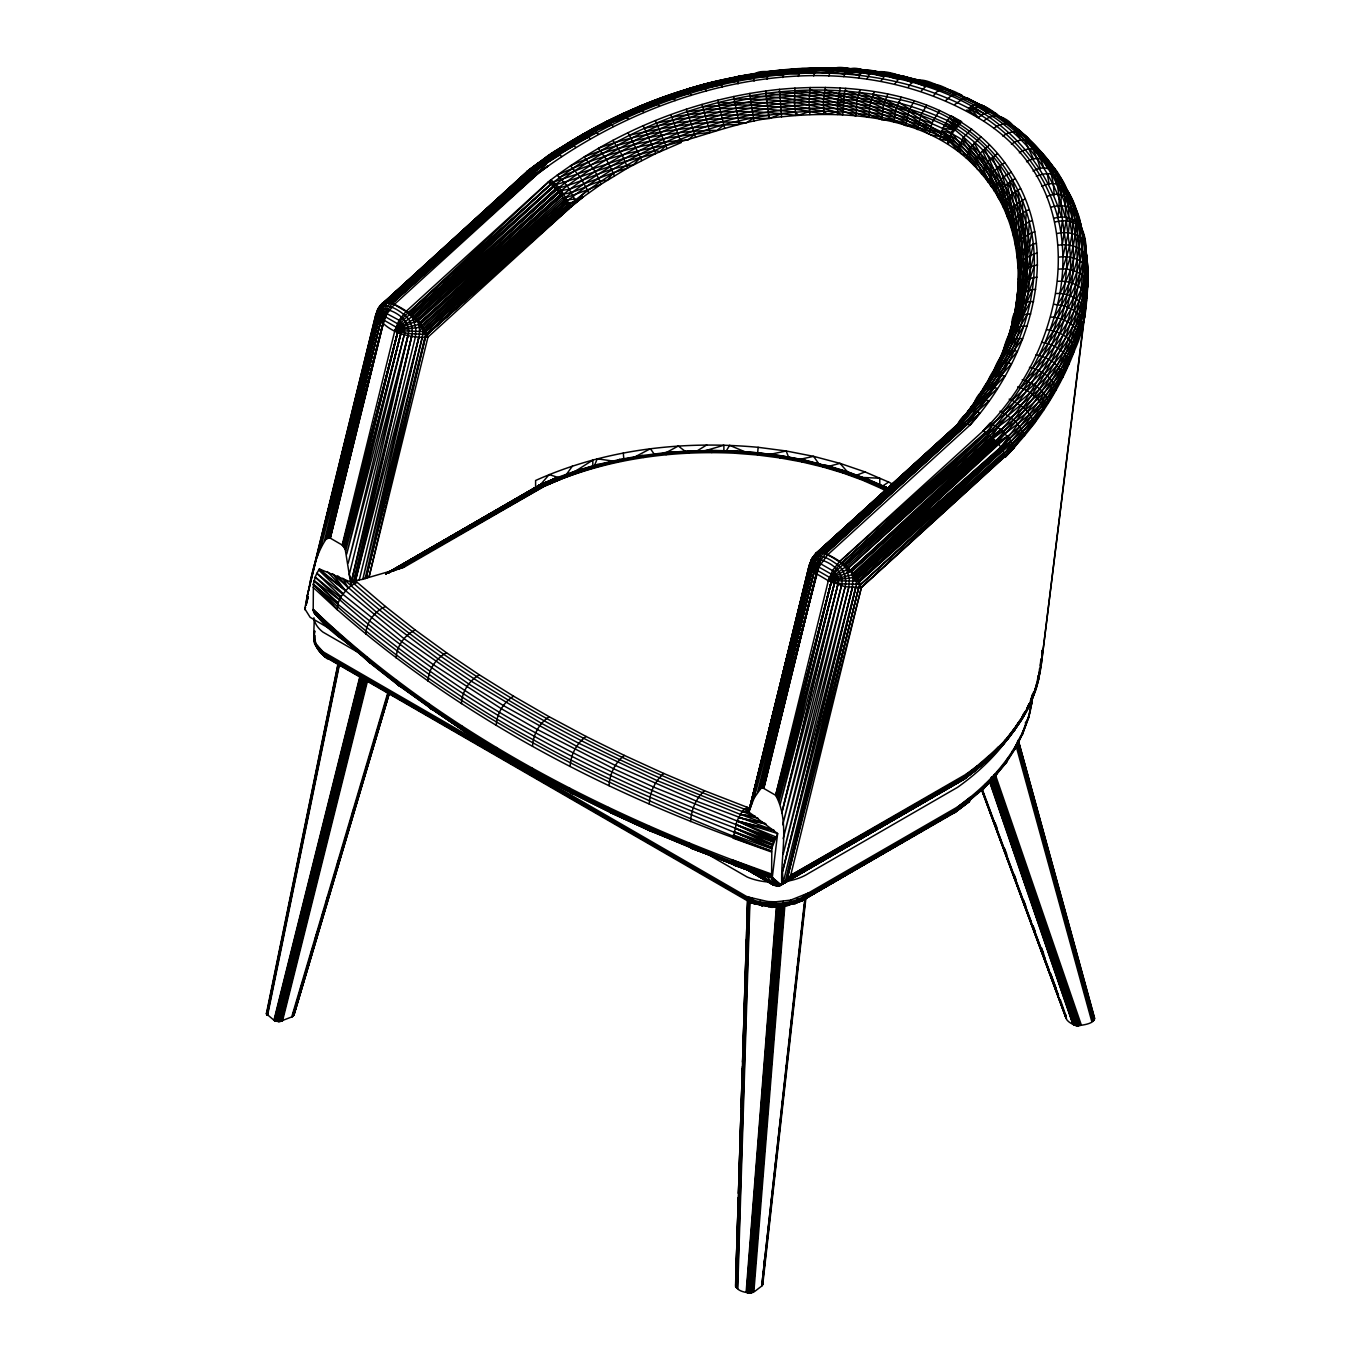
<?xml version="1.0" encoding="UTF-8"?>
<svg xmlns="http://www.w3.org/2000/svg" width="1361" height="1361" viewBox="0 0 1361 1361"><rect width="100%" height="100%" fill="white"/><g stroke="black" fill="none" stroke-linecap="round" stroke-linejoin="round"><path stroke-width="1.5" d="M975.412 769.543L961.836 780.21L986.963 760.833L1008.501 738.206L1021.771 719.254L1028.984 706.206L1038.358 680.466L1041.522 662.586L1086.554 300.22C1091.233 258.471 1083.135 214.987 1060.917 179.04C1048.548 158.539 1032.012 140.727 1013.333 125.841C1005.932 116.621 992.815 112.027 983.731 121.197C845.283 35.199 660.919 81.065 537.595 173.783L392.24 303.265L385.946 312.792L330.298 538.156L342.53 545.234L345.218 549.317L351.07 585.723C468.218 689.295 609.116 762.636 755.202 816.345L740.265 814.371L657.21 780.636L578.884 743.327L541.627 723.406L471.212 681.163L438.14 658.911L376.572 612.28L332.475 573.679L345.456 590.606L404.03 638.666L468.813 684.005L503.4 705.559L576.741 746.321L615.393 765.443L696.339 801.085L773.95 830.346L736.964 820.921L653.535 787.032L613.573 768.727L537.408 729.53L501.341 708.707L433.461 664.729L401.75 641.66L316.841 573.338L319.342 568.966L349.59 581.572L362.792 579.31L369.137 576.605L427.949 337.12C422.625 321.672 408.589 311.21 394.384 304.354C386.575 297.702 377.899 304.915 376.436 313.404C383.904 331.693 409.457 338.481 427.949 337.12L568.83 208.794L561.889 195.406L551.052 184.092L548.211 182.051L405.918 311.567L399.079 320.243L394.877 330.485L342.189 545.029L397.837 331.438L395.915 327.031L383.598 319.971L380.91 321.06L325.925 539.296C312.469 559.728 310.087 585.298 304.728 608.673L310.138 617.316L336.813 632.865M1038.307 680.245C1027.64 721.347 997.834 754.521 964.217 779.138L780.142 885.501L773.763 885.126L772.265 877.59L777.641 833.561L748.992 812.194L749.043 810.85L754.402 797.512L760.918 788.41L818.897 566.976L827.488 554.948L970.206 424.921C1029.699 358.521 1064.03 252.534 1011.308 172.269C963.435 95.287 862.415 81.677 779.496 89.35L781.571 116.808C850.829 109.68 933.969 116.229 981.502 173.749C1025.939 224.514 1027.385 300.56 1000.199 359.882C1012.414 324.854 1026.483 290.233 1034.105 253.809C1032.744 227.968 1025.411 202.466 1012.431 180.06C988.835 138.056 946.507 109.543 899.757 99.608C778.781 70.789 648.125 109.441 551.052 184.092L405.272 315.429L400.27 321.06L394.877 330.485L408.385 333.581L426.997 334.483L568.83 208.794M592.784 465.904L592.852 460.086L571.841 473.458M711.786 452.567L711.82 450.372L735.348 451.018L734.719 453.213C669.952 450.134 603.791 459.44 544.366 486.149L398.892 568.932L543.175 485.537L393.618 570.701L404.183 567.146L544.417 486.183C651.273 437.51 781.18 440.42 887.287 490.096M735.62 1284.699C735.757 1290.891 745.488 1292.865 751.085 1292.865L781.469 905.899L789.788 904.64L802.344 900.387L807.532 897.103L808.672 892.884L790.605 900.131L775.549 901.833C778.968 909.539 764.95 908.944 767.842 901.56L747.121 896.797L322.965 651.715L316.109 644.059L314.357 639.738C310.529 646.509 341.696 671.347 319.597 651.017L319.086 648.159L322.965 651.919L324.956 656.836L749.792 902.156L757.124 903.908L752.021 902.377L731.827 890.74M1020.069 737.152L1022.196 734.974L1028.678 716.43C1017.092 754.164 989.073 784.344 957.549 806.937L956.392 811.156L953.363 813.061L966.99 802.956L987.303 783.919M1087.558 287.477C1088.817 252.38 1082.471 216.144 1064.081 185.776M1039.957 669.697C1036.691 687.492 1031.859 707.805 1019.236 721.177C1006.732 744.671 986.249 762.806 964.983 778.271L965.97 775.821C1003.789 749.486 1036.18 709.642 1041.522 662.586L1084.683 313.081C1088.239 289.519 1089.566 265.004 1083.968 241.697M855.984 115.821L856.954 100.629L860.118 89.707M771.5 852.003L733.137 838.172L736.964 820.921L777.641 833.561L771.823 848.022L771.602 875.497L772.265 877.59L780.142 885.501L781.758 884.089C780.482 855.627 790.112 821.244 775.651 795.283L828.339 580.739L832.541 570.497L839.38 561.821L983.101 430.995C1068.045 347.48 1097.323 194.555 983.731 121.197M774.086 840.247L735.638 824.443L773.456 842C606.36 783.324 443.924 700.626 315.225 577.081L313.404 584.26C442.376 708.486 605.985 787.798 771.517 851.169C613.93 797.869 462.621 719.799 337.154 609.558L338.14 603.127L340.999 596.594L316.841 573.338L315.225 577.081C384.993 634.022 455.85 690.384 535.724 732.881C612.11 775.124 692.477 809.897 774.885 838.563L736.964 820.921L742.153 811.513L749.043 810.85L809.166 566.023L813.997 572.3L828.339 580.739L837.542 569.749L985.959 432.628C1031.689 381.539 1068.147 315.31 1062.278 244.708C1058.195 187.869 1021.294 136.9 971.924 109.901C831.452 35.352 656.683 82.902 534.21 171.911L387.63 305.885L383.717 316.109L382.985 323.612L330.298 538.156M622.658 115.413L622.913 113.661C739.006 61.041 887.032 43.671 998.549 115.974L988.852 110.173M783.204 901.339L782.762 905.814L781.605 905.967M1093.751 1016.65C1097.527 1023.608 1081.314 1025.599 1076.177 1025.633C1071.839 1024.289 1063.707 1019.933 1066.309 1015.034M1030.379 700.592C1036.912 691.745 1038.834 679.513 1039.515 668.676M1058.024 281.268C1066.224 280.757 1074.85 282.884 1081.212 288.277C1089.634 294.299 1085.04 304.711 1084.683 313.081C1079.715 369.409 1032.88 405.136 991.591 436.847L846.678 566.584L989.974 435.486C1030.566 393.89 1061.478 340.454 1068.997 282.186C1074.016 256.634 1065.782 231.489 1065.391 206.226C1064.829 190.455 1060.389 174.174 1049.178 162.588M340.999 596.594L348.144 587.986L354.132 583.852L355.391 580.807L415.377 337.12L415.837 328.273L411.754 315.037L553.349 186.066C664.968 102.007 826.246 58.251 956.409 124.991L949.144 117.863L951.05 115.804L961.683 121.656L952.224 133.106L948.481 143.807M1046.558 329.702C1058.348 330.842 1072.995 337.732 1074.407 350.849C1059.402 390.318 1035.67 426.622 1005.49 456.122L861.411 587.374L845.164 586.761L828.339 580.739L847.852 572.607L850.608 570.31L994.347 439.382L850.999 570.752L852.905 578L852.394 587.765L783.119 854.402L848.839 587.391L849.298 578.527L845.215 565.308L988.732 434.584L844.296 564.611C834.888 560.375 822.537 546.68 812.84 557.483L812.415 565.053L816.447 573.883L763.759 788.41L775.651 795.283L831.299 581.691L829.376 577.285L817.059 570.225L814.371 571.314L759.387 789.567L812.738 568.745L815.477 566.482L818.046 566.584L830.788 573.849L833.578 576.928L834.599 582.542L780.159 804.385L837.798 584.839L837.815 578.187L833.732 571.314L819.407 563.063L815.63 562.893L812.415 565.053L810.475 569.051L750.898 806.375L748.992 812.194L742.153 811.513L744.144 809.012L749.52 808.349L750.523 806.154M736.947 1242.321L735.825 1278.353L736.964 1242.304M738.342 1197.816L737.152 1235.958L738.36 1197.782M739.721 1153.328L738.479 1193.58L739.703 1155.37M741.047 1110.933L739.857 1149.075L741.03 1112.975M741.184 1106.697L742.443 1066.429M742.579 1062.192L743.769 1024.05M743.889 1019.814L747.665 899.026L735.518 1286.536M741.235 1106.612L742.443 1068.453M742.647 1062.09L743.786 1026.058M743.974 1019.695L745.113 983.646M745.318 977.283L746.526 939.124M746.713 932.761L747.784 898.838M735.842 1287.115L748.023 900.574M736.335 1287.659L748.516 901.118M736.709 1279.374L736.964 1270.902M738.104 1234.903L738.377 1226.431M739.448 1192.542L739.703 1184.07M740.775 1150.181L741.047 1141.709M742.17 1105.71L742.443 1097.238M743.582 1061.223L743.786 1054.877M744.841 1020.988L745.113 1012.516M746.253 976.517L746.526 968.045M747.648 932.03L747.852 925.684M736.641 1287.914L748.822 901.373L747.121 896.593L753.279 898.838L753.892 902.615L755.576 904.231L748.839 901.543L761.088 905.048L775.498 906.273M736.981 1288.152L749.162 901.594M737.339 1288.357L749.537 901.816M737.747 1288.561L749.928 902.003M790.605 900.131L789.346 905.15L782.252 906.477M1086.554 300.22C1083.934 361.516 1034.377 401.801 987.916 433.972C1029.886 388.906 1062.839 331.693 1066.429 269.087C1068.861 244.027 1059.709 220.04 1061.274 195.116C1059.743 179.108 1053.499 163.83 1041.165 153.13M754.113 81.065C750.132 64.596 777.063 75.74 784.634 70.194C818.931 67.165 853.653 67.965 887.627 73.834C938.12 82.698 988.12 103.283 1024.629 140.2C1112.005 224.667 1069.746 362.264 993.173 438.225L850.608 570.31L846.644 569.868L843.259 571.433L828.339 580.739L841.847 583.852L859.454 584.26L861.411 587.374L790.673 875.378L781.758 884.089M893.82 122.371L895.453 110.632L901.135 97.294M1040.757 659.473L1040.502 665.614L1041.335 660.034M781.571 116.808C741.524 120.057 704.386 136.219 665.886 145.525L660.17 151.564L654.726 150.561L623.814 158.437L553.536 182L408.521 312.656L550.916 179.856L553.536 182L553.349 186.066L404.081 319.478L394.877 330.485L425.67 331.676L567.605 204.95L426.725 333.904L568.013 205.953C670.054 121.367 824.324 79.278 948.566 140.013L957.719 150.697L963.333 137.631L971.652 129.057M767.094 79.227L768.727 71.538C881.639 58.404 1031.791 91.255 1065.17 217.131C1096.524 220.771 1083.067 272.676 1084.955 292.785C1077.504 353.128 1043.683 406.599 1002.938 450.287L856.358 584.532L786.403 880.023L965.681 776.859L788.121 878.168L966.021 775.532L790.69 875.361L966.14 774.222C991.846 759.625 1013.299 737.067 1026.041 710.374L1014.217 730.721L1009.488 735.552M1053.89 218.253L1057.65 217.437C1068.946 157.927 1013.264 121.35 967.62 98.247L962.703 98.962L954.861 104.423M1041.794 656.308L1042.067 650.269L1041.709 651.834M763.419 788.24L816.447 573.883L814.456 563.369L816.464 554.488L962.176 422.744C1039.158 341.662 1061.104 196.103 955.507 128.019L955.609 125.91L960.356 120.874L959.505 123.562L949.144 117.863L942.884 128.019L939.856 139.128L948.43 140.71L953.142 129.448L955.609 125.91L957.446 125.705C1063.979 194.215 1042.492 341.254 964.507 422.982L821.67 552.141L964.83 423.05L820.751 553.264L819.118 556.054L816.328 566.329L816.447 573.883L763.759 788.41M760.153 788.887L813.997 572.3L760.918 788.41L762.738 788.053L817.059 570.225L821.091 559.711L825.702 553.519L967.467 423.781C1007.089 376.555 1037.133 316.858 1034.105 253.809L1037.303 253.112M779.496 89.35C696.968 97.992 617.06 129.805 550.916 179.856L550.729 183.871L408.981 312.962M1032.387 220.618L1029.324 221.605C1027.334 260.887 1018.47 299.556 1008.569 337.528L1022.843 282.493L1031.689 232.714L1034.819 231.812M797.546 898.209L796.372 902.819L792.408 902.836M993.921 373.543C1005.745 341.356 1023.472 310.733 1033.748 277.627L1037.014 277.151M1020.631 188.72L1017.756 190.013C1024.135 231.081 1020.801 273.255 1014.625 314.119L1024.918 248.093L1026.194 210.785L1029.205 209.696M975.99 401.478C1036.027 321.349 1043.275 195.338 950.897 135.777L949.791 136.151C826.944 70.33 670.531 116.076 566.006 197.073L565.053 200.169L422.914 327.218L564.1 198.587L421.944 325.789L418.831 324.445L394.877 330.485L417.538 320.498L419.443 327.746L419.494 334.364L362.792 579.31L422.897 334.279L422.744 326.98L394.877 330.485L408.487 318.984L411.702 317.096L414.493 317.436L556.683 189.264C666.09 104.372 827.063 61.415 955.507 128.019M690.639 821.602C691.099 810.118 695.879 798.482 704.454 790.69L749.554 808.213L749.213 809.54L744.144 809.012C603.195 755.899 467.469 684.073 354.132 583.852L351.274 581.334L351.07 585.723L342.836 578.306L348.144 587.986L337.851 575.89M1054.06 304.32L1064.727 305.919L1074.186 310.461L1080.498 317.062L1082.369 324.326L1068.861 361.686L1055.728 387.8L1043.019 408.113L1013.996 447.922L1005.541 456.99L1002.938 450.287L998.668 444.094L985.959 432.628L838.733 565.683L829.785 577.574L828.339 580.739L856.222 577.234L856.358 584.532L859.54 582.797L859.454 584.26L787.049 879.342L861.411 587.374L1004.945 454.625L860.458 584.737L858.842 587.748M649.265 804.096C649.741 792.578 654.913 780.959 663.828 773.49L704.454 790.69M859.165 92.123L884.412 101.871L907.787 114.069L940.264 136.423L948.43 140.71L947.902 143.398L949.195 137.988L941.778 130.809C967.637 136.015 984.088 161.959 999.246 181.591C1012.244 202.126 1020.223 225.722 1022.672 249.897C1028.848 313.898 998.787 375.466 958.756 423.56L816.056 553.332L811.394 559.558L809.166 565.989L812.381 557.823L815.29 554.676L960.441 422.948L1004.741 376.129C987.116 370.566 982.914 392.87 974.442 402.873L1023.812 326.147L1027.147 326.13M553.536 182L556.207 184.518L555.968 188.55L413.183 319.597L394.877 330.485M655.509 101.888L655.628 99.948C789.465 48.026 1010.679 51.667 1061.444 217.062L1065.17 217.131M609.099 785.705C609.575 774.12 615.138 762.551 624.359 755.423L663.828 773.49M525.55 174.923L526.809 171.656C565.819 141.425 609.558 117.556 655.628 99.948L659.302 106.294M570.157 766.43C570.633 754.794 576.622 743.276 586.132 736.488L624.359 755.423M532.542 746.304C533.019 734.634 539.398 723.167 549.181 716.737L586.132 736.488M794.909 88.091L794.484 102.807L795.811 115.362C754.674 109.969 712.722 110.071 671.807 117.165L670.718 114.63M795.028 903.67L802.344 900.387L803.824 895.64L957.549 806.937M1040.28 668.966L1038.358 680.466M337.46 633.341L332.764 629.275L342.155 638.717L327.389 625.243L370.651 663.011L369.477 662.484C352.941 643.974 324.581 631.606 313.2 609.439L313.404 584.26C382.798 641.354 453.74 697.274 533.359 739.772C609.439 782.966 690.997 814.78 771.925 847.427M496.272 725.362C496.748 713.64 503.553 702.276 513.556 696.169L549.181 716.737M1087.83 272.285C1086.929 341.322 1049.96 403.656 1004.384 453.128L860.458 584.737C853.925 569.681 839.567 560.086 825.242 553.281C818.233 548.568 812.483 555.883 811.445 562.382M461.43 703.654C461.906 691.864 469.103 680.585 479.344 674.835L513.556 696.169M914.099 101.003L908.757 111.177L905.797 125.671C879.852 113.422 853.245 96.954 823.524 98.655C788.785 98.417 754.113 103.215 720.513 111.925C662.024 127.271 606.768 154.712 559.235 192.088L414.39 322.353L417.861 321.23L419.647 322.863L418.831 324.445M757.686 453.145L758.094 447.31C682.814 440.335 604.896 449.232 535.605 480.501L535.605 488.344M1082.88 237.903L1083.169 235.164L1087.167 259.764L1086.673 298.705L1086.588 297.736C1076.704 340.267 1043.496 372.233 1012.023 400.185L1009.164 399.147M428.034 681.163C428.511 669.34 436.115 658.18 446.544 652.77L479.344 674.835M788.121 878.168L966.004 775.702C989.005 754.777 1018.368 734.396 1029.903 703.195M396.17 657.975C396.646 646.101 404.625 635.06 415.241 629.99L446.544 652.77M365.854 634.09C366.33 622.164 374.7 611.259 385.486 606.53L415.241 629.99M1087.694 274.871L1087.167 259.764M1016.616 302.38L1023.421 236.984L1022.349 200.254L1025.292 199.063M746.134 1292.252L776.502 905.286M746.56 1292.423L776.927 905.456M747.019 1292.576L777.386 905.609M747.495 1292.695L777.863 905.745M747.989 1292.797L778.356 905.831M748.482 1292.882L778.866 905.916M749.009 1292.933L779.377 905.967M749.52 1292.95L779.904 905.984M750.047 1292.95L780.431 905.984M750.574 1292.916L780.942 905.95M751.085 1292.865L781.98 905.814M751.595 1292.78L782.473 905.711M752.089 1292.661L753.024 1292.372L783.392 905.422M753.024 1292.372L784.225 905.031M753.858 1291.997L784.77 906.698M794.212 903.67L800.625 901.373L955.49 812.126L969.151 801.68L971.022 796.678L957.549 807.141L970.903 798.158L984.718 785.943L996.95 773.184L997.069 771.687M1015.238 178.682L1012.431 180.06C1021.311 216.212 1019.848 253.895 1017.875 290.744C1019.151 283.19 1026.823 278.954 1033.748 277.627M999.501 361.584L1021.567 304.592L1034.309 265.65L1037.558 265.072M984.854 784.463L983.731 788.512L980.618 790.911M305.102 609.915L305.306 607.704M982.88 789.533L1006.408 762.568L1007.616 758.417M1011.75 751.765L1015.204 748.941L1016.446 744.739M1085.602 247.379L1086.963 262.401M917.433 129.533L920.87 115.243L926.705 105.29M1006.408 762.568L1005.507 763.674L1015.884 747.665L1023.472 730.721M1030.957 704.266L1031.604 698.057M1025.224 723.014C1031.434 715.58 1030.77 703.79 1032.523 694.569M1032.761 695.165L1028.542 717.962L1022.196 734.974M762.755 1275.648L763.215 1271.429M764.15 1263.008L764.61 1258.789M754.555 1291.538L761.718 1286.043L804.759 899.128M762.772 1280.412L763.504 1271.701M764.184 1267.772L764.899 1259.061M765.597 1255.131L766.311 1246.421M767.009 1242.474L767.485 1235.89M768.165 1231.943L768.897 1223.25M769.577 1219.303L770.292 1210.61M770.989 1206.646L771.704 1197.969M772.385 1194.005L773.116 1185.312M773.797 1181.365L774.732 1172.927M775.209 1168.725L775.685 1162.141M776.382 1158.177L777.097 1149.501M777.777 1145.537L778.509 1136.86M779.19 1132.896L779.904 1124.22M780.602 1120.256L781.316 1111.58M782.014 1107.599L782.49 1101.032M783.17 1097.068L784.123 1088.63M784.582 1084.428L785.059 1077.861M785.995 1071.77L786.471 1065.221M787.407 1059.13L787.883 1052.58M788.802 1046.49L789.278 1039.94M789.975 1035.942L790.69 1027.3M791.387 1023.302L791.864 1016.752M792.782 1010.662L793.276 1004.112M794.195 998.021L794.671 991.471M795.607 985.364L796.083 978.831M796.78 974.833L797.495 966.191M798.175 962.193L799.128 953.755M799.587 949.553L800.064 943.003M801 936.895L801.476 930.363M802.412 924.255L802.888 917.722M803.568 913.724L804.283 905.082M804.98 901.067L805.457 896.865L761.718 1286.043M805.627 897.052L762.296 1285.516M805.933 897.903L762.704 1284.937L762.858 1283.1M782.796 77.543L785.297 69.751L816.022 69.496L844.858 74.004C851.391 59.748 873.796 76.607 884.259 76.335L889.26 73.511L919.458 80.843M1004.384 349.573L1025.122 280.876L1033.322 244.078L1036.487 243.279M671.807 117.165L681.163 142.599L655.764 153.555L627.795 167.93L601.273 184.092L576.281 201.938L566.703 203.129L425.006 330.536L566.074 201.853C668.353 120.636 817.127 77.373 940.91 133.633C1036.18 184.109 1037.865 312.843 981.655 393.244C989.09 381.982 993.02 358.777 1011.478 363.727L958.756 423.56L816.056 553.332L813.878 556.411L816.753 552.787L812.84 557.483M939.549 110.428L931.979 122.932L929.274 134.212C903.092 116.638 874.698 102.058 844.262 93.484L845.776 88.329M810.186 87.444L808.995 102.024L809.897 114.494M1057.055 233.463L1060.831 232.833L1062.346 220.788C1097.783 219.819 1081.944 270.039 1083.339 290.454C1075.785 350.713 1042.016 404.098 1001.39 447.82L857.43 579.003L856.528 581.028L828.339 580.739L841.949 569.238L845.164 567.35L847.954 567.69L992.815 437.885L1000.573 429.43L1009.386 438.582L1013.996 447.922L1005.558 456.633M322.557 621.314L340.965 638.173L313.659 612.195L315.037 614.1C444.656 735.416 605.305 818.676 771.925 876.807L771.908 876.756C605.492 815.392 440.93 735.059 313.2 609.439C432.083 722.606 579.157 801.969 731.81 859.71L732.524 863.52L772.265 877.59L779.002 885.994L964.217 779.138L987.984 759.846L989.464 755.627M305.851 605.237L306.906 597.258L375.908 314.34L380.417 306.157L375.704 315.718L378.511 320.413L382.985 323.612L329.957 537.986M406.276 311.227L409.967 314.884L411.754 315.037L556.207 184.518L561.43 190.489L560.919 194.181L419.647 322.863L561.889 195.406C668.234 111.772 825.344 68.135 951.305 132.715L953.772 130.503L954.571 127.373L947.358 120.159L955.609 125.91M375.704 315.718L375.908 314.34L310.325 581.436M537.442 165.668C548.177 151.496 569.306 144.81 583.665 133.939C606.7 120.466 631.13 109.748 656.036 100.289C711.65 82.085 770.785 65.294 829.717 73.341C833.595 60.156 860.662 73.018 869.628 74.123C886.368 65.855 909.216 80.554 925.599 86.458C937.202 78.989 950.812 92.973 962.091 95.559L952.411 92.548M1087.643 284.942C1081.314 326.623 1050.573 360.325 1020.631 387.783L1017.671 386.847M964.983 778.271C980.243 764.44 1000.675 752.599 1010.134 733.97L1023.251 716.549L1029.597 704.76M1056.255 293.551C1071.481 292.19 1091.828 304.881 1082.744 322.506L1082.284 321.928C1064.795 369.784 1021.43 400.559 983.101 430.995L985.959 432.628L841.983 562.927L985.449 432.339L839.737 561.481L845.164 567.35M1009.896 735.535L1015.918 726.485M1011.903 325.977C1011.07 312.979 1019.967 300.594 1033.594 301.649M408.011 335.657L349.267 574.495L351.461 581.3L408.011 335.657C411.345 323.272 399.862 313.659 389.246 310.206C383.785 306.616 376.946 311.329 376.078 317.215L313.864 567.605M385.486 606.53L357.28 582.423L354.132 583.852L411.702 336.507C413.557 328.375 410.699 318.729 403.434 314.153C396.851 308.981 383.377 300.39 377.456 311.312L379.277 318.491L382.985 323.612L329.277 537.799L325.925 539.296L379.277 318.491L382.016 316.228L384.585 316.33L397.327 323.595L400.117 326.674L401.138 332.288L346.698 554.131L404.336 334.585M762.381 788.036L816.447 573.883L812.738 568.745L810.918 561.566C817.57 549.895 831.673 560.477 838.733 565.683C844.603 570.769 846.865 579.293 845.164 586.761L782.728 824.766L841.472 585.928C844.807 573.525 833.323 563.913 822.707 560.46C817.246 556.87 810.407 561.583 809.54 567.486L749.043 810.85L744.144 809.012M590.793 131.149L591.423 129.448C627.37 110.887 665.376 95.049 705.1 86.934C740.724 78.615 777.607 69.343 814.371 73.29L817.91 68.05L832.813 68.543L861.122 73.12C871.227 64.767 887.27 77.934 898.464 79.142L903.942 76.42L947.29 89.145L985.313 107.06L998.549 115.974L993.615 112.946M825.31 87.393L823.354 101.82L823.847 114.205C784.055 106.226 743.208 102.313 702.735 106.975L702.004 104.406M376.436 313.404L377.643 310.189M798.346 76.437L800.115 70.057L801.697 68.594L831.724 69.564L859.778 75.28L861.122 73.12M314.034 636.829L314.731 630.875C313.779 635.91 313.302 642.834 317.828 646.373M315.037 635.417L315.208 639.755M381.624 305.493L382.594 303.078L377.933 309.287M1058.518 245.201L1062.278 244.708L1066.071 220.907L1068.708 217.641C1071.107 177.576 1039.089 145.253 1008.722 123.987M972.894 406.667L973.319 404.54L962.295 419.562M1035.398 690.061L1038.46 675.141L1037.609 679.207M293.278 1012.448L294.18 1014.455L292.479 1016.65L279.566 1021.618L274.276 1020.495L266.365 1013.758L338.226 662.637M266.586 1014.353L338.362 663.232M266.756 1014.643L338.668 663.811M266.977 1014.915L338.889 664.083M267.232 1015.17L339.144 664.355M267.539 1015.425L339.433 664.593M844.262 93.484L842.748 114.749C808.774 101.565 770.564 98.707 734.157 99.064L733.766 96.478M1036.044 688.615L1036.367 687.05M664.304 453.979L664.917 452.567L711.82 450.372L665.478 453.094L640.963 456.871M957.446 125.705L958.025 123.119M582.219 135.879C623.678 110.156 673.151 93.211 721.687 84.824L722.079 87.24M765.937 90.932L765.971 93.518C796.814 95.576 827.624 100.816 855.882 112.929L855.218 115.77C822.231 102.041 785.858 96.699 750.013 95.985L749.809 93.416M1028.099 719.408L1032.046 701.97L1031.468 704.964M422.301 337.613L365.122 578.51L426.078 332.543L422.897 334.279L566.703 203.129M411.702 336.507L353.435 581.028L354.132 583.852M966.242 157.961L970.461 147.6L980.89 136.832M855.763 587.884L785.467 880.856L965.136 777.982L777.76 886.215L772.265 877.59L760.68 874.834L690.895 847.869L689.585 843.191M337.919 473.543L339.416 467.367M341.9 457.092L343.891 448.858M347.361 434.465L348.858 428.29M351.342 418.014L354.319 405.68M355.323 401.563L365.275 360.427M366.262 356.31L376.214 315.174L306.906 597.258M773.422 715.631L774.919 709.438M778.883 693.004L780.38 686.812M782.847 676.553L785.841 664.185M786.811 660.102L810.169 563.369L811.105 560.46L814.967 556.428M809.37 564.611L751.017 804.096L810.169 563.369L749.52 808.349L746.185 806.954M376.078 317.215L317.436 556.122L378.137 315.956L380.995 313.115L384.67 312.486L399.079 320.243L403.162 324.769L404.676 333.003L348.246 563.012L407.926 335.64M377.048 318.831L320.941 547.241L378.528 320.43L380.672 321.519M324.309 541.202L378.528 320.43M342.53 545.234L397.735 331.982L344.656 548.092L400.917 333.36L397.837 331.438M351.461 581.3L411.583 336.49M359.185 580.228L418.933 337.494M749.043 810.85L809.166 566.023M750.898 806.375L809.54 567.486M810.51 569.085L754.402 797.512L811.99 570.701L816.447 573.883L762.024 788.053M757.771 791.473L811.99 570.701M775.991 795.505L831.197 582.236L778.118 798.346L834.378 583.614L831.299 581.691M781.707 813.266L837.798 584.839L781.707 813.266L841.387 585.893M845.164 586.761L783.204 838.58L848.703 587.357M787.049 879.342L858.672 587.748L786.403 880.023M1031.57 699.469L1032.846 694.263M326.691 538.633L380.536 322.047L327.457 538.156L382.985 323.612L387.187 313.37L394.384 304.354L537.663 173.834L548.058 166.059L536.625 173.187L392.24 303.265L410.835 314.357L551.052 184.092M344.078 547.037L397.735 331.982L342.853 545.506M777.539 797.291L831.197 582.236L776.314 795.76M343.789 546.578L397.735 331.982L343.159 545.812M273.952 1020.257L360.053 675.822M274.276 1020.495L359.865 678.118M274.65 1020.716L360.767 676.264M275.058 1020.903L361.158 676.451M275.5 1021.09L361.601 676.638M276.436 1021.362L362.536 676.91M277.44 1021.55L363.03 679.173M366.024 679.82L280.621 1021.499L365.565 679.802L279.566 1021.618L365.548 677.693L278.512 1021.635L364.085 679.258M278.512 1021.635L364.952 677.625M281.608 1021.26L366.977 679.768M282.51 1020.937L367.844 679.615M777.25 796.831L831.197 582.236L776.621 796.066M328.92 537.765L382.985 323.612L383.411 312.418L387.187 301.666L530.875 170.874C577.064 133.276 632.133 105.937 690.282 93.211L691.014 95.508M343.482 546.169L397.735 331.982M776.944 796.423L831.197 582.236M328.562 537.799L382.985 323.612C381.318 316.296 381.539 307.79 386.354 301.683L530.875 170.874C574.376 139.417 621.382 110.547 674.188 98.4L675.073 100.629M345.728 550.746L400.917 333.36L345.218 549.317M779.19 801L834.378 583.614L778.679 799.57M328.205 537.867L382.985 323.612C380.502 316.705 379.753 308.13 384.517 301.989L529.803 170.703C553.604 149.846 582.049 134.96 611.821 124.617L613.267 126.505M813.691 75.927L814.371 73.29M761.667 788.121L816.447 573.883L817.178 566.363L821.091 556.139L823.626 552.685L967.11 423.662L976.824 411.975L989.039 400.661L980.073 399.726L975.752 401.325L956.324 426.742L942.22 439.603M418.78 337.477L355.459 580.79L357.28 582.423M1059.147 257.076L1062.89 256.736L1068.351 232.867L1069.627 221.452L1071.992 218.594C1072.4 199.812 1055.37 144.623 1026.534 161.772M1018.419 279.226C1019.848 271.69 1027.368 267.283 1034.309 265.65M981.502 173.749L987.967 161.364L997.392 153.657M702.735 106.975L710.034 132.374L694.603 134.212L688.19 139.962C642.919 142.31 598.245 156.243 557.142 175.195L567.333 185.93L576.281 201.938L568.83 208.182L587.442 189.859L601.273 184.092L595.097 171.282L584.209 156.855C626.23 140.2 671.858 130.571 716.924 130.367L723.848 125.093L739.363 124.344L734.157 99.064M1035.04 689.346L1036.759 683.273M991.233 778.713L995.027 776.842L996.95 773.184M994.364 191.255C996.49 182.646 1003.499 176.011 1011.308 172.269M1032.489 698.176L1034.479 691.388L1033.271 692.528M300.118 990.349L303.146 980.209M310.886 953.772L312.741 947.698M318.151 929.427L315.106 939.566L316.875 933.442M327.644 896.865L325.891 902.989M315.089 939.549L316.892 933.459M321.74 917.229L323.544 911.138M336.745 866.447L338.549 860.356M351.767 815.664L353.554 809.574M293.925 1013.264L320.924 921.72M322.115 917.654L335.912 870.87M337.12 866.804L346.715 834.259M347.923 830.193L350.917 820.02M352.125 815.954L356.31 801.714M358.709 793.582L361.72 783.409M362.911 779.343L367.113 765.103M369.511 756.954L371.315 750.864M373.714 742.715L376.708 732.541M377.916 728.475L382.118 714.236M384.517 706.104L388.106 693.906M388.446 693.412L293.159 1016.174L389.433 692.443M294.146 1013.86L388.395 693.804M389.399 692.596L293.857 1015.357L389.501 692.885M291.679 1017.058L388.123 691.728M292.479 1016.65L388.378 693.464M1019.015 276.981C1018.351 249.692 1015.238 219.631 997.987 197.311L1002.955 187.75L1012.431 180.06M998.668 362.741C1005.626 350.389 1004.758 326.028 1023.812 326.147M1015.986 247.617L1021.192 238.856L1031.689 232.714M840.247 87.955L837.576 102.211L837.644 114.494M1002.972 206.787L1008.025 197.396L1017.756 190.013M1029.324 221.605L1018.964 228.07L1013.758 236.984L1011.58 224.293L1007.259 216.569L1012.397 207.348L1022.349 200.254M1010.849 226.641L1016.038 217.573L1026.194 210.785M570.293 142.888L566.891 144.895L567.809 143.194C596.033 126.301 626.877 113.558 658.282 104.151M828.832 76.012L829.717 73.341M1058.994 269.104L1062.703 268.9C1068.572 249.182 1077.827 227.253 1068.657 207.093C1062.856 189.877 1054.367 173.579 1043.496 159.016C1031.57 146.256 1015.119 111.959 993.632 128.461M574.376 473.356L576.52 470.651L579.973 472.335M1028.984 703.79L1026.909 708.588L1029.222 704.045M1084.666 310.631C1071.498 353.894 1035.483 383.768 1002.7 412.349L999.978 411.226M734.719 453.213L757.448 454.982L758.689 452.839L781.673 455.816L804.13 459.933L827.012 465.921L780.806 456.292L758.111 453.349M1030.957 698.976L1032.693 694.144M1026.432 721.976L1021.243 736.148L1014.268 750.081M1004.656 347.327C1006.8 339.825 1015.901 338.055 1022.689 338.719L956.341 426.708L937.542 443.771M828.339 580.739L852.292 574.699L853.109 573.134L851.323 571.484L847.852 572.607L995.112 440.147L851.595 571.433L995.895 440.913C1023.489 418.354 1057.854 397.667 1068.861 361.686C1065.255 350.219 1052.87 343.891 1041.624 342.326M874.136 91.663L869.781 105.443L868.913 117.454L855.882 112.929M768.574 906.664L769.322 905.456M1061.682 281.183C1069.168 262.928 1075.581 243.738 1075.87 223.799C1071.941 206.838 1065.408 190.523 1056.595 175.518C1049.382 161.636 1037.405 140.115 1019.321 152.823M843.786 76.675L844.858 74.004M787.015 904.333L793.327 903.398L807.532 897.103L956.392 811.156L969.951 800.693L956.987 810.067L808.23 895.674L957.055 809.914L984.343 787.321L996.558 774.562M594.247 466.125L597.224 458.81L613.777 461.175M1035.704 289.332L1032.387 289.706L1021.277 315.48L987.678 383.139L1030.26 301.887M618.149 460.903L619.901 459.474L621.722 461.379M1012.295 323.748C1014.847 316.33 1023.625 313.949 1030.702 314.068M423.067 330.774L423.969 328.75L565.053 200.169L575.142 198.995M1039.396 673.78L1041.097 658.741M990.842 378.358C995.64 366.364 1000.505 347.174 1017.45 351.257L957.481 424.598C961.734 416.143 970.104 407.875 979.988 412.876L970.138 424.887L962.176 422.744L958.331 423.747L815.63 554.046M1020.631 720.326L1023.863 713.096M1059.862 293.619C1076.755 261.839 1086.384 222.592 1066.803 189.757C1062.226 175.399 1048.599 161.636 1033.084 171.112M1017.126 300.135C1019.457 293.874 1026.194 290.727 1032.387 289.706M994.772 371.74L998.157 364.459L994.04 371.264M858.519 77.934L859.778 75.28M1050.709 317.045C1062.039 317.657 1075.479 323.357 1078.661 335.248L1073.455 346.119L1058.926 367.657L1039.668 388.974L1015.901 421.587L997.29 442.495L852.905 578L856.239 577.489L857.43 579.003L1033.867 420.906L1025.701 409.1L1012.023 400.185M852.292 574.699L855.406 576.043L1000.879 447.02C1019.27 427.541 1046.014 414.033 1055.728 387.8C1051.781 376.725 1040.467 369.818 1029.443 367.334M962.329 419.239L965.612 414.459L956.29 426.946L945.419 436.898M818.556 553.638L962.482 422.761L819.815 551.937C815.001 558.061 814.78 566.567 816.447 573.883C813.163 567.418 811.088 557.84 817.229 552.413L959.964 423.016C1000.93 374.973 1031.128 312.605 1024.918 248.093C1021.379 195.491 986.215 152.789 945.691 122.643L953.772 130.503M1013.111 751.034L1019.202 738.887M1015.204 748.941L1023.336 732.235M596.016 466.057L598.177 464.526L600.439 466.33M866.804 78.921L869.628 74.123M592.562 130.129L607.04 121.282L623.372 113.473L628.391 119.224M887.797 94.198L883.527 104.763L881.537 119.632C848.464 106.515 815.545 93.228 779.377 91.919M757.448 454.982L779.836 457.891L781.265 455.918L782.371 456.513L776.57 455.765M978.729 398.467L980.635 394.945L977.317 399.964M556.683 189.264L415.666 318.593L558.52 191.289L561.43 190.489L570.531 206.464L568.013 205.953L426.997 334.483L425.381 337.477L366.143 578.102L425.381 337.477L369.137 576.605L364.765 578.612L404.183 567.146M1027.351 314.187L981.145 392.836M1057.616 304.49C1080.413 269.376 1090.841 221.571 1064.115 185.606M1054.197 317.334C1073.71 285.946 1094.346 244.248 1074.39 208.471L1077.98 217.862M811.394 559.558L812.381 557.823M1022.213 379.719C1033.067 382.645 1043.853 389.807 1047.919 400.678L1020.018 426.316L998.362 443.72L855.406 576.043L1001.118 447.412L856.375 577.472L1001.39 447.82L1011.002 441.015L1003.142 450.695L1023.965 433.427L1034.428 423.118L1043.019 408.113C1039.345 398.28 1030.141 391.492 1020.631 387.783M811.105 560.46L810.152 565.547L814.133 571.773M304.728 608.673L305.596 607.227M881.06 81.099L884.259 76.335M725.804 451.733L729.615 445.319L746.287 452.345M846.644 569.868L991.591 436.847L997.987 427.49L990.076 423.084L983.016 430.961M1000.879 447.02C1025.803 412.825 1054.486 380.008 1068.453 339.093C1082.029 303.129 1086.963 263.302 1078.388 225.552L1079.494 223.731C1075.87 205.63 1066.548 174.259 1041.863 186.355M382.407 303.401L384.517 301.989L380.519 305.272L383.292 302.533C377.763 308.181 379.77 317.266 382.985 323.612L379.838 317.691L378.732 309.491L379.379 307.229L386.354 301.683M844.296 564.611L987.065 433.342L992.696 424.292M641.218 456.105L642.29 455.51L643.651 457.483M1049.96 330.128C1066.752 303.605 1085.687 274.973 1084.292 242.224C1079.732 234.177 1069.406 231.948 1060.831 232.833M1005.473 762.875L1016.293 746.236M967.739 413.2L973.319 404.54M1013.894 729.309C1002.138 749.06 984.071 763.963 965.578 777.165L785.467 880.856L965.647 777.012L976.739 768.846L977.385 765.835L966.14 774.222M1016.038 726.059L1018.181 722.793M1019.338 338.6L964.728 416.245M894.892 83.838L898.464 79.142M974.272 402.754C977.93 393.227 986.453 384.244 997.273 388.446L973.847 411.549M1015.646 728.05L1022.655 717.996M1028.082 707.482L1033.118 696.73M1044.959 342.853C1069.031 309.934 1095.367 270.159 1080.43 227.61L1080.974 226.062C1078.695 208.658 1067.364 186.95 1046.626 196.682M779.836 457.891L801.714 461.889L803.585 460.001L805.049 460.664L786.488 457.262M565.444 475.789L572.454 466.023M1035.925 354.864C1047.068 356.888 1058.909 363.523 1062.703 374.785C1044.516 400.627 1018.623 419.937 993.173 438.225M813.878 556.411L815.698 553.978M908.314 87.138C919.543 68.135 945.249 93.382 960.271 94.419M1015.085 729.479L999.689 747.955L966.004 775.702M968.879 412.094L960.441 422.948L816.464 554.488L962.176 422.744M1039.158 355.51C1052.972 337.171 1124.679 245.218 1062.278 244.708M1012.329 443.414L1004.52 453.485L1013.333 445.727L1023.965 433.427L1015.901 421.587L1002.7 412.349M612.926 140.319L622.13 155.069L627.795 167.93L613.216 172.83L607.465 180.162C591.014 181.387 577.54 193.602 560.919 194.181L418.133 321.179L559.303 192.156L417.146 320.056L413.183 319.597M1005.388 455.782L1013.333 445.727M992.662 778.322L1007.48 759.914M993.938 777.692L1007.089 761.309M552.566 480.382L537.374 486.779L556.513 477.83L560.494 479.327L544.417 486.183L539.024 485.265L385.639 573.968L539.722 485.043M419.664 331.08L422.778 327.235L423.969 328.75L567.877 200.356M853.126 581.334L856.239 577.489M961.904 422.744L971.176 411.583M921.295 90.983L925.599 86.458M1032.574 368.099C1056.221 339.246 1083.526 308.403 1087.388 269.716C1083.951 259.968 1072.349 256.429 1062.89 256.736M538.31 487.153L549.181 474.581L559.133 477.762M989.447 145.032L980.379 153.027L974.17 165.651L950.182 135.266L952.224 133.106C970.971 160.479 998.668 183.429 1007.259 216.569M1010.134 733.97L1000.199 746.526L998.345 746.985L989.26 757.226M964.217 779.138L964.881 778.39L781.163 884.752L772.265 877.59L775.107 885.773M385.316 301.683L383.002 304.235L390.165 302.414L533.92 171.775C566.874 146.478 602.736 123.034 642.579 110.428L643.753 112.487M1004.554 740.52L1006.068 740.01L997.817 750.183L995.044 751.391L985.721 761.531L963.112 779.853L976.739 768.846L965.97 775.821M801.714 461.889L822.912 466.976L825.889 465.156L847.495 471.706L848.601 473.084M1025.241 380.587C1050.998 351.972 1079.579 321.468 1087.15 282.407C1083.543 272.761 1072.213 268.951 1062.703 268.9M933.85 95.389C940.706 84.11 953.432 90.609 962.091 95.559M267.317 1011.444L266.365 1013.758M981.842 790.35L995.912 775.787M996.524 750.932L986.963 760.833L982.727 762.075M643.226 125.688L655.764 153.555L640.521 157.536L633.188 165.038C606.343 167.284 582.151 183.003 555.968 188.55L413.217 316.33L553.774 186.423L411.754 315.037M568.83 208.182L570.531 206.464L426.997 334.483L576.281 201.938M1013.996 447.922L861.411 587.374M1007.276 183.514L1014.183 219.716L1016.667 245.303L1015.697 246.273C1012.924 219.104 1008.161 191.884 999.467 166.025L1004.673 162.742M991.012 755.355L995.044 751.391M945.98 100.323L950.948 96.019L958.195 93.892M969.049 774.409L975.395 769.203M961.989 780.176L976.824 768.914M981.298 764.729L984.292 761.956L981.332 764.491M382.169 303.792L528.017 170.942C548.891 155.069 571.909 141.085 596.798 132.51L598.364 134.297M860.458 584.737L1003.959 452.294L859.131 581.93L856.528 581.028M855.406 576.043L1007.497 436.166L997.29 442.495L854.045 574.325L996.933 442.104L853.109 573.134L995.895 440.913C1048.582 382.56 1091.148 303.18 1072.91 222.421L1074.935 219.955C1074.748 204.32 1066.003 190.523 1058.994 177.066C1052.478 172.132 1043.411 173.255 1036.333 176.335M401.784 287.018L411.09 278.478M417.3 272.795L421.944 268.525M432.815 258.573L443.669 248.621M446.765 245.78L454.523 238.668M463.829 230.145L488.633 207.399M493.294 203.129L499.487 197.447M502.6 194.606L521.212 177.542M844.466 529.395L850.676 523.696M877.079 499.521L883.289 493.822M891.064 486.711L894.16 483.853M911.241 468.201L915.902 463.948M920.563 459.678L926.773 453.979M987.065 433.342L1039.668 388.974L1054.418 363.183L1065.952 336.984L1074.186 310.461L1079.834 273.544L1079.596 248.4L1075.87 223.799L1077.453 221.673L1076.075 212.112C1069.882 204.967 1059.079 204.728 1050.641 207.314M526.554 171.979L381.829 304.422L528.646 170.84M384.704 301.87L528.017 170.942L539.926 162.265L546.118 164.613L536.625 173.187L529.803 170.703L526.809 171.656C556.87 147.975 590.402 128.597 627.098 117.25M390.165 302.414L533.546 171.639L387.29 303.01L391.781 303.027L535.553 172.609L392.24 303.265M818.522 552.005L959.964 423.016M855.882 518.541L866.855 508.521L854.334 519.902M885.688 491.355L898.243 479.906M906.086 472.743L909.216 469.885M917.059 462.723L929.614 451.274M946.865 435.537L956.29 426.946M884.14 492.665L887.287 489.79M890.417 486.932L898.277 479.752M912.397 466.857L929.665 451.086M385.061 301.751L529.106 170.771M401.971 287.018L408.232 281.319M433.257 258.573L439.518 252.891M447.344 245.78L450.457 242.939M467.674 227.287L472.369 223.034M478.63 217.335L481.76 214.494M509.916 188.89L513.046 186.049M389.331 299.046L386.201 301.887L529.803 170.703L541.185 162.316L572.42 144.521L588.632 137.087L590.249 138.839M417.504 273.357L420.651 270.516M447.259 246.256L450.389 243.415M478.579 217.726L481.709 214.885M509.882 189.196L513.012 186.338M542.648 162.725L531.743 171.01L388.208 301.887L542.648 162.725L574.036 145.814L575.771 147.447M389.365 302.125L532.934 171.418L559.881 154.967L561.719 156.515M417.146 320.056L558.52 191.289L558.861 187.376L414.493 317.436M561.889 195.406L420.583 324.054L563.114 197.158L419.443 327.746L422.778 327.235M823.014 553.349L825.242 553.281L979.988 412.876M813.98 555.543L884.599 491.423M887.729 488.582L915.902 462.995M920.614 458.725L947.222 434.567M951.917 430.297L956.63 426.027M815.29 554.676L824.698 546.152M829.41 541.882L856.052 517.707M859.182 514.866L867.008 507.755M870.155 504.914L887.389 489.262M890.519 486.421L898.362 479.31M904.623 473.628L928.134 452.294M1002.717 449.913L858.468 580.807L1002.938 450.287M531.743 171.01L385.095 303.384M419.647 322.863L563.845 193.738M425.67 331.676L569.391 203.521M964.507 422.982L976.824 411.975L820.649 551.92L820.751 553.264L823.626 552.685L967.467 423.781L825.702 553.519L827.488 554.948M989.974 435.486L845.215 565.308L843.429 565.138M426.997 334.483L568.643 207.535M822.827 552.379L967.11 423.662M968.692 800.557L959.437 808.145M971.703 797.903L979.24 791.234M983.731 788.512L954.503 812.721L969.151 801.68L956.392 811.156M822.912 466.976L843.259 473.084L846.78 471.433L868.182 479.633L845.981 471.433L803.585 460.001M576.52 470.651L555.696 478.153L537.374 486.779M544.315 163.49L391.781 303.027L394.027 304.694M999.467 166.025L992.986 172.439L988.239 182.289L975.786 160.53L961.7 140.166M529.565 170.703L539.926 162.265M755.576 904.231L324.139 655.934L319.597 651.017L747.24 898.243C766.787 905.184 791.626 906.426 808.672 893.088M548.211 182.051L550.916 179.856M588.632 137.087L582.933 134.178L552.464 153.317L525.907 173.017L567.809 143.194L570.957 143.585L574.036 145.814M984.207 113.78L974.595 108.234L968.947 108.08C978.134 99.642 989.022 108.863 996.915 114.171C991.063 109.748 983.237 113.456 978.355 117.624L971.924 109.901L966.208 110.343L969.917 111.483L977.589 106.941L985.313 107.06M956.324 810.612L800.625 901.373L952.666 813.095L801.544 901.016M376.708 313.115L377.984 312.128M803.722 897.103L957.412 808.587L970.903 798.158M957.055 809.914L970.546 799.502L957.412 808.587M537.646 164.307L525.856 173.272L530.824 170.023M808.536 894.551C791.387 907.464 767.111 906.375 747.614 899.689L323.425 654.505L747.614 899.689C762.704 907.345 780.976 906.817 796.883 902.003M526.673 171.792L538.139 163.269M962.244 805.695L966.99 802.956M843.259 473.084L862.619 480.195L867.484 479.038M961.836 780.21L975.02 771.006M564.015 198.468L587.442 189.859L579.956 176.743L570.463 165.804C609.643 147.924 652.089 139.366 694.603 134.212L695.539 137.223M542.461 160.989L582.457 134.824L566.891 144.895M804.402 898.992L799.587 901.475L805.678 898.634M760.374 900.557C758.689 905.116 766.328 907.43 759.064 904.385M802.973 899.502L956.562 810.85M815.868 553.655L817.229 552.413M881.656 486.694L888.631 482.066L894.228 484.975M587.476 132.408L607.601 121.078L611.821 124.617M982.183 171.248L977.419 169.24C972.639 155.783 957.208 150.373 949.825 138.482L949.621 136.61L950.897 135.777M765.971 93.518L769.05 118.543L753.501 118.169L746.1 122.898C707.244 119.564 667.451 126.641 629.48 135.215L627.88 132.766M563.607 146.988L552.056 154.354L554.08 152.347L559.881 154.967M807.532 897.103L802.344 900.387L806.75 897.971M696.798 451.086L706.716 444.962M584.243 133.752L592.086 129.21L596.798 132.51M1002.87 136.168C1011.699 129.074 1024.595 130.673 1030.175 141.408C1046.745 154.746 1053.601 174.31 1054.094 194.963M862.619 480.195L880.856 488.242L884.344 486.898L887.083 487.97L865.732 478.681M573.713 140.898L577.115 138.89M776.45 886.13L780.108 884.004L776.45 886.13L780.091 884.004L776.45 886.13L772.265 877.59M830.601 855.457L777.76 886.215L830.771 855.474M834.242 853.33L846.984 845.896M850.642 843.786L854.283 841.659M859.744 838.478L863.384 836.352M867.042 834.242L870.683 832.115M876.144 828.934L879.784 826.808M883.425 824.681L887.083 822.571M899.825 815.137L905.303 811.956M908.944 809.846L912.585 807.719M916.225 805.593L921.703 802.412M932.625 796.049L938.103 792.868M390.148 571.824L536.115 487.119M392.717 570.718L398.212 567.537M401.869 565.427L414.68 557.993M418.337 555.883L431.148 548.449M434.805 546.339L440.301 543.158M443.958 541.032L447.616 538.905M451.274 536.795L456.769 533.614M460.426 531.488L464.084 529.361M467.742 527.251L537.289 486.949M834.429 853.364L856.358 840.639M860.016 838.529L863.674 836.403M867.331 834.293L872.809 831.112M876.467 828.985L880.125 826.876M883.782 824.749L889.26 821.568M892.918 819.458L896.576 817.332M900.233 815.205L905.711 812.041M909.369 809.914L922.163 802.497M925.82 800.37L938.614 792.953M942.271 790.843L953.244 784.48M779.002 885.994L964.881 778.39M780.142 885.501L962.448 780.04M385.707 573.934L540.164 484.941L556.513 477.83L539.024 485.265M388.855 572.794L541.287 484.941L558.401 478.034L542.648 485.282L393.618 570.701L541.95 485.111L388.855 572.794L540.793 484.941L385.929 573.815M479.957 520.77L483.631 518.643M496.476 511.209L500.15 509.099M806.835 896.882L819.696 889.465M823.371 887.338L827.046 885.228M832.558 882.047L836.232 879.921M839.907 877.794L843.582 875.684M849.094 872.503L852.769 870.377M856.443 868.25L861.938 865.069M865.613 862.959L869.288 860.832M872.962 858.706L878.474 855.525M882.149 853.415L895.011 845.981M898.685 843.871L909.709 837.508M915.221 834.327L935.415 822.656M948.277 815.222L951.951 813.112M392.666 570.837L398.144 567.69M401.801 565.581L405.442 563.488M409.1 561.378L412.74 559.286M418.218 556.139L421.876 554.029M425.517 551.937L429.174 549.827M441.951 542.478L452.89 536.183M458.368 533.036L469.324 526.724M482.1 519.375L485.741 517.282M505.833 505.714L509.473 503.621M522.25 496.272L525.907 494.162M393.618 570.701L542.495 485.231L558.401 478.034M398.892 568.932L543.89 485.877L559.422 478.545L542.648 485.282M584.158 133.888L623.372 113.473M663.947 453.842L678.305 446.017L685.723 451.733M613.743 119.139L639.381 106.447L656.036 100.289L689.704 91.34L705.525 88.856L706.104 91.221M1011.427 144.3C1028.967 130.894 1043.479 152.755 1047.238 168.322M633.511 457.67L650.405 448.722L654.641 454.744M597.819 127.526L603.076 124.821M628.067 112.691L639.041 106.617C670.446 93.228 703.586 83.089 737.883 81.388L738.206 76.42L754.657 73.902L783.511 72.813L798.822 73.817M606.7 121.929L638.904 107.264L638.972 108.37M644.433 105.835L649.895 103.3M541.287 484.941L557.415 477.796L540.164 484.941M555.696 478.153L538.156 485.826L577.302 470.651M540.028 484.958L556.513 477.83M559.677 177.372C593.515 162.35 629.309 151.292 665.886 145.525L666.907 148.502M666.55 97.192C698.295 83.974 732.643 75.467 767.196 76.675M538.054 485.928L555.016 478.732L554.454 479.582L598.908 464.867M781.044 113.831L769.577 118.475L768.455 115.566C731.044 113.763 693.276 115.345 656.546 123.102L655.27 120.585M783.102 74.94C733.817 71.844 685.672 87.921 640.725 106.464C676.672 91.17 714.61 78.734 754.079 78.53M855.695 475.55L865.069 471.927L888.631 482.066M655.356 100.765L687.084 90.064M1033.322 244.078L1022.672 249.897L1017.501 258.505L1016.667 245.303M614.355 175.807L613.216 172.83L569.681 189.196L561.43 190.489M809.523 111.534L798.703 115.192L795.351 112.402C759.557 107.196 723.048 106.753 687.203 111.789L686.301 109.22M1034.105 253.809L1023.353 259.356L1018.215 267.862L1016.038 217.573L1009.777 181.676M704.062 451.069L723.882 445.234L723.882 451.052M575.805 470.923L597.513 464.492M575.21 471.484L598.177 464.526M752.021 902.377L756.325 904.214L750.796 902.428L753.211 902.037M690.98 88.907L701 86.1M641.609 160.513L640.521 157.536C611.65 164.086 584.515 176.624 556.207 184.518M787.662 904.963L795.76 903.381M972.452 772.061L973.83 771.687M837.44 111.568L827.335 114.273L823.558 111.262L794.688 106.056L766.583 102.585L718.387 102.738L717.842 100.153M608.537 807.464L610 812.194L650.609 831.095L733.426 864.507L690.895 847.869L691.609 848.464L742.289 867.229M827.93 466.551L839.975 463.352L865.069 471.927M727.54 79.397L769.339 71.691L738.581 76.556L704.726 84.297L688.785 88.652L690.282 93.211M596.918 464.747L619.901 459.474M598.432 464.799L620.48 459.831M692.426 848.788L694.365 848.601M747.308 75.45L759.914 73.596M799.962 459.337L813.572 456.343L839.975 463.352L847.954 472.437M765.631 455.306L786.182 450.984L813.572 456.343L819.526 464.781M733.375 78.462L737.169 77.662M1054.792 221.894L1062.346 220.788M763.674 72.831L769.339 71.691M650.609 831.095L653.501 831.282M618.881 459.627L642.29 455.51M618.472 460.12L642.715 455.901M748.55 75.655L752.344 75.008M644.638 128.172C680.466 121.146 716.958 117.403 753.501 118.169L754.164 121.163M781.946 906.358L789.346 905.15M776.008 71.504C821.193 66.264 869.492 64.63 912.244 82.511M767.893 903.006L775.379 901.833L767.842 901.56M641.524 455.612L665.189 452.686L666.09 454.71M771.33 71.453L800.489 68.918M790.741 70.211L800.574 69.02M538.19 774.137L534.873 773.746L498.909 752.973L464.339 731.435L398.603 685.417L396.783 680.466M771.415 71.47L786.029 69.921M1057.65 217.437L1061.444 217.062M502.345 753.45L498.024 752.293L496.374 747.461M813.095 68.748L843.003 68.713M664.678 452.754L688.411 451.001L688.853 453.077M674.307 452.515L686.114 451.665M724.647 128.087L723.848 125.093C681.368 128.138 638.394 132.987 598.364 148.349L606.479 159.628L613.216 172.83M795.113 70.126L801.34 69.7M782.762 905.814L769.067 906.137M775.294 905.66L775.396 906.783L782.524 906.29M461.719 725.855L463.42 730.738L467.895 731.997M827.454 68.713L835.042 68.356M434.891 709.779L433.547 709.83L440.505 714.525M804.589 68.713L819.849 69.071M711.837 450.542L688.411 451.001M893.939 119.547L881.979 119.734L881.571 116.774C853.109 105.75 825.566 92.871 794.637 90.643M846.729 69.122L865.358 70.16L867.961 71.35C888.461 72.15 909.131 76.352 927.794 85.011M863.742 71.384L867.961 71.35L864.014 71.01M711.803 450.899L735.042 451.546L772.708 455.255M848.141 69.768L856.307 70.091M862.551 70.313L866.719 70.449M768.37 906.477L775.464 906.732M859.88 477.337L879.699 478.221L879.869 485.928M847.001 68.901L852.139 69.955M985.449 108.131L988.681 109.918L981.927 105.154M907.328 126.182L917.688 126.76M735.348 451.018L758.689 452.839L759.336 454.251M735.212 451.137L758.945 453.026M610 812.194L652.446 831.503M880.856 72.831L874.153 71.197M884.837 73.239L890.792 73.834M758.417 452.958L782.048 456.02M758.094 447.31L786.182 450.984L788.887 457.976M761.462 905.558L768.812 906.545M905.592 76.777L892.204 74.804L895.912 75.553M915.885 80.503L919.645 81.065M931.043 135.045L949.195 137.988M884.531 73.613L888.359 74.209M781.265 455.918L804.623 460.154M809.761 89.979L838.308 96.053L843.174 99.404C881.418 101.752 919.1 111.823 953.142 129.448M942.884 128.019L952.887 129.89L944.194 125.28M398.603 685.417L401.988 686.897M919.951 80.316L899.638 76.284M930.09 84.416L935.517 85.505L921.533 81.354L922.86 82.987M757.958 818.199L740.265 814.371L765.324 823.524L738.513 817.536L766.362 824.273M974.51 105.12L980.175 106.362L989.923 112.163L982.88 106.362L977.181 104.525L987.116 112.674M824.715 89.894C852.615 97.754 880.261 108.761 905.984 122.864M749.792 902.156L762.398 905.694M389.552 303.095L391.815 303.673M942.969 88.703L949.042 90.251L950.488 91.936M774.103 830.465L736.964 820.921L775.685 836.862M316.109 644.059C316.705 648.704 320.056 654.046 324.888 655.117L388.548 692.851L327.967 657.924L319.597 651.017L323.986 655.645L320.243 652.242M967.62 98.247L983.697 107.23M966.854 155.392L961.529 153.946L958.28 148.094L949.008 141.17M844.977 90.796C875.429 98.928 903.789 113.541 929.597 131.473M828.934 466.5L848.107 472.267M824.477 465.513L866.906 479.804M833.204 468.456L842.816 471.348M735.382 865.256L744.45 868.131M753.892 902.615L748.142 900.727L754.913 903.959M313.898 617.758C315.276 627.676 309.747 646.662 322.336 651.613M747.563 899.536L753.552 901.56L747.24 898.243M732.524 863.52L771.075 877.403L773.763 885.126L757.822 873.762L733.715 864.933L732.524 863.52L771.959 876.926L732.133 862.449M733.052 864.354L767.502 876.841L773.763 885.126L762.806 875.446L733.052 864.354L771.075 877.403M734.498 865.239L752.123 871.329L773.763 885.126L760.68 874.834L746.27 868.709L773.763 885.126L756.121 873.116M733.307 834.973L771.755 848.805L733.783 831.554L772.402 845.436L734.566 828.015L772.725 844.109M771.5 874.034L731.81 859.71L771.602 875.497L731.895 861.173L771.908 876.756M733.715 864.933L762.806 875.446M918.182 79.908L940.859 89.571M693.361 848.839L734.379 864.269M738.581 76.556L704.998 84.977L704.607 84.144L705.525 88.856M734.413 864.269C665.376 838.24 597.921 807.907 533.342 772.18L532.44 768.267M873.03 94.045L908.757 111.177L940.91 133.633M735.638 824.443L773.916 840.69M691.405 848.005L649.86 830.482L648.465 825.77M931.979 83.991L943.156 88.805M733.783 831.554L771.823 848.022M866.651 478.732L886.283 487.34M864.745 478.919L888.563 489.705M979.682 104.525L985.058 106.941M613.811 813.095L621.382 816.549M645.948 827.828L651.613 830.414M610.783 812.823L651.477 831.435M965.493 98.179L973.183 101.735M610.868 812.364C547.888 782.065 486.966 747.325 429.515 707.482L428.494 703.518M569.834 788.291L571.365 793.055L611.684 813.18M887.933 488.684L884.344 486.898L888.07 488.905M880.856 488.242L884.599 490.181M540.045 775.141L543.754 777.131M533.342 772.18L573.134 794.075L571.365 793.055M898.481 102.126L931.979 122.932M886.896 489.092L883.238 487.068L886.862 489.109M747.121 896.797L753.348 900.284M983.867 106.362L987.15 108.234M639.381 106.447L642.579 110.428M887.219 490.709L882.064 487.527L887.423 490.606M392.291 694.944L405.153 702.344L392.206 694.961M408.827 704.471L421.706 711.871M425.381 713.981L430.893 717.162M434.567 719.271L438.242 721.381M441.917 723.508L463.982 736.199M467.657 738.308L504.404 759.455M508.095 761.582L520.957 768.982M524.631 771.092L530.144 774.273M533.818 776.382L537.493 778.492M541.168 780.619L544.842 782.728M550.354 785.892L554.046 788.019M557.721 790.129L561.395 792.238M566.908 795.419L570.582 797.529M583.444 804.929L587.118 807.056M614.696 822.912L620.208 826.093M631.232 832.439L636.744 835.603M649.622 843.003L653.297 845.13M666.158 852.53L669.833 854.64M682.695 862.04L686.369 864.167M699.248 871.567L702.922 873.677M741.03 866.225L773.763 885.126L743.412 867.399M740.741 866.072L773.763 885.126L741.286 866.276M359.695 653.314L322.965 632.116A45.559 26.301 0 0 1 314.357 620.157M704.879 852.615L747.121 876.994A45.559 26.301 0 0 0 767.842 881.979M498.024 752.293L535.86 774.137M408.742 704.488L430.756 717.196M434.431 719.306L438.106 721.432M441.781 723.542L520.719 769.05M524.393 771.16L537.238 778.56M540.912 780.687L546.424 783.851M550.099 785.977L553.757 788.087M557.432 790.214L562.944 793.378M566.618 795.505L570.293 797.614M573.951 799.741L586.812 807.141M592.307 810.322L595.982 812.432M599.657 814.541L636.37 835.705M640.044 837.832L652.889 845.232M656.563 847.359L669.425 854.759M673.083 856.869L678.595 860.05M682.269 862.159L685.944 864.286M689.619 866.396L695.114 869.577M698.788 871.686L702.463 873.813M707.975 876.977L711.65 879.104M715.308 881.213L718.982 883.34M724.494 886.504L728.169 888.631M316.245 645.556L319.223 649.639L322.965 651.715M982.897 106.362C1007.021 122.014 1035.534 138.941 1043.853 168.271M882.064 487.527L887.236 490.709M997.987 197.311L995.078 188.805L990.944 186.253L983.186 168.713L963.333 137.631M1000.624 116.74L1002.683 118.016M466.602 732.065L473.492 736.369M476.945 738.513L497.65 751.408M463.42 730.738L499.946 753.399M536.625 173.187L537.663 173.834M999.995 116.944L1002.887 118.866M971.737 106.311L981.264 115.447M445.727 718.03L452.686 722.708M457.908 726.213L464.867 730.908M429.515 707.482L465.411 731.878M969.917 111.483L978.355 117.624M403.656 688.105L411.958 694.144M418.593 698.976L426.912 705.015M397.82 684.447L432.305 709.625L430.263 708.435M941.778 130.809L949.621 136.61M997.987 427.49L1000.573 429.43M342.155 638.717L318.406 617.605L369.477 662.484M339.348 599.844L314.136 580.518L338.14 603.127L314.017 580.994M327.32 571.552L345.456 590.606L318.678 570.004L343.04 593.498M400.712 686.659L367.674 660.748L366.602 656.734M368.474 661.718L399.573 686.165M1026.245 138.295L1035.483 147.022L1024.986 135.964M319.342 568.966L345.456 590.606M320.805 651.102L327.235 657.89M346.664 641.712L349.828 644.399M354.575 648.448L359.304 652.497M364.05 656.546L368.797 660.578M325.075 656.921L321.111 653.297L324.139 655.934M321.111 653.297L326.062 657.533L323.459 654.76M332.764 629.275L338.906 634.838M325.653 657.278L319.444 650.354M313.2 587.408L337.154 609.558L313.421 584.226L337.154 609.558M338.021 632.355L338.14 633.835L313.234 610.306L338.498 635.196L313.506 611.821M315.037 614.1L339.927 637.39M313.251 610.511L338.14 633.835M1039.804 151.122L1046.575 159.39M951.05 115.804L958.348 122.762M319.223 649.639L323.118 653.365M313.336 610.885L338.498 635.196M1048.957 163.014L1056.068 173.425M1015.034 127.679L1004.35 119.836L1005.558 122.133M1052.546 168.441L1057.548 174.31M409.967 314.884L411.702 317.096M1064.455 188.413L1069.031 194.691L1069.253 197.515M1015.663 131.66L1021.448 140.421M972.179 145.117L984.496 166.195L995.078 188.805M974.102 142.769L986.096 163.728L998.719 194.878M629.48 135.215L640.521 157.536M1070.239 199.148L1074.135 205.698M722.01 80.809L721.381 79.976L721.687 84.824M982.404 150.748L992.986 172.439L1003.703 204.388M984.598 148.621L999.246 181.591L1007.974 214.204M656.546 123.102L665.886 145.525M992.356 157.11L1001.237 179.346L1011.58 224.293M674.188 98.4L672.062 94.828M1033.611 159.135L1024.629 140.2L1011.223 124.514C1026.296 134.671 1035.772 151.377 1040.297 168.713M316.62 645.301L318.287 649.401M587.442 189.859L588.581 192.82M982.438 790.758L1058.484 995.691M1065.136 1013.605L1060.202 999.416M1041.369 947.562L1043.564 953.517M982.591 790.197L1031.23 921.839M1032.71 925.837L1048.923 969.712M1050.386 973.71L1058.501 995.64M1066.207 1018.232L981.638 789.108L1066.48 1018.504M981.4 789.329L1065.986 1017.96L982.302 791.013M995.061 822.673L997.256 828.628M1004.588 848.481L1006.783 854.453M1014.098 874.306L1016.293 880.261M1023.608 900.131L1025.803 906.086M1033.135 925.939L1035.33 931.894M1041.182 947.783L1044.84 957.719M1050.692 973.608L1055.813 987.508M687.203 111.789L694.603 134.212M993.564 777.046L1079.375 1025.684L993.955 776.927M992.543 777.25L1078.303 1025.769L993.343 777.063M991.523 777.335L1077.232 1025.752L992.322 777.25M991.233 779.309L1076.177 1025.633L991.301 777.301M995.163 774.137L1081.383 1025.207M994.245 774.579L1080.413 1025.496M992.935 777.165L1078.303 1025.769M991.914 777.301L1077.232 1025.752M991.608 779.309L1076.177 1025.633M991.335 781.214L1075.19 1025.411L991.693 781.248M990.893 781.112L1074.731 1025.258M990.468 780.993L1074.288 1025.088M990.4 782.677L1073.506 1024.68M989.77 782.252L1072.859 1024.204M990.451 781.35L1073.88 1024.901M989.719 781.01L1073.166 1024.459M1078.695 219.733L1082.199 231.302M1023.965 433.427L1024.578 435.639M1018.487 741.047L1094.669 1018.368M1018.181 740.197L1094.618 1018.964M1018.028 740.809L1094.363 1019.559M1018.249 743.429L1094.176 1019.848M1017.467 741.66L1093.955 1020.121M1017.433 744.212L1093.359 1020.631M1016.718 744.671L1092.628 1021.073M1015.85 745.028L1091.777 1021.448M723.848 125.093L718.387 102.738M1033.867 420.906L1034.428 423.118M1043.019 408.113L1043.53 410.341M1047.919 400.678L1048.395 402.924M753.501 118.169L750.013 95.985M1047.204 173.681L1049.246 184.364M1055.728 387.8L1056.136 390.046M1062.703 374.785L1063.043 377.065M1068.861 361.686L1069.134 363.999M315.344 641.201L315.65 644.076M737.883 81.388L738.104 83.855M623.287 453.009L623.797 458.793M1078.661 335.248L1078.814 337.613M784.736 881.571A45.559 26.301 0 0 0 808.672 873.303L957.549 787.338A340.556 196.613 0 0 0 1014.302 728.764M308.079 596.952L306.089 605.169L308.13 596.918M852.241 587.748L782.49 871.823L783.102 882.915L855.593 587.867L782.49 871.823L852.394 587.765M808.179 895.861L803.432 898.396L808.111 896.014M967.008 413.063L958.331 423.747L967.008 413.063M837.049 535.724L829.206 542.869L837.066 535.673M583.223 196.801L568.847 208.573L583.223 196.801M888.767 488.769L885.382 486.983L888.733 488.769M1062.295 181.37L1059.59 178.427L1063.094 183.99L1062.295 181.37"/></g></svg>
